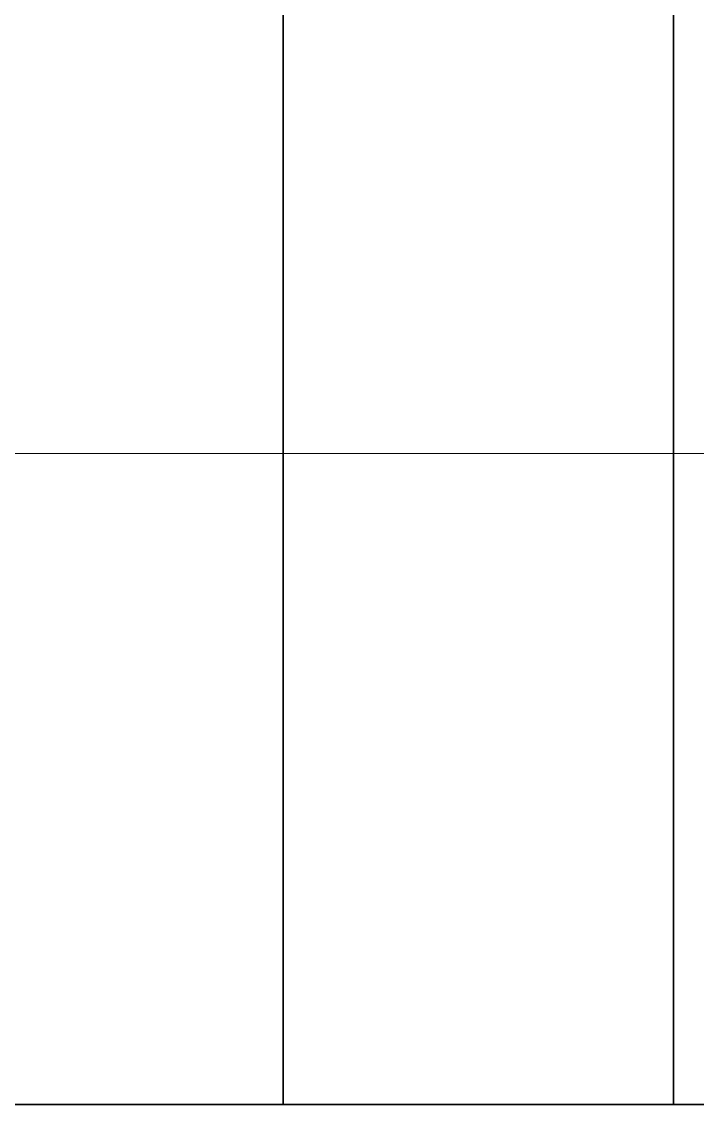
# Model space of a CAD drawing. Extents: x 291 to 834, y 188 to 661.
# Drawn here: x 421.69 to 426.88, y 187.7 to 196.01 of the extents above; entities that cross this region are included whole.
import ezdxf

# ---------------------------------------------------------------- set-up
doc = ezdxf.new("R2010")
doc.units = 0

msp = doc.modelspace()

# ---------------------------------------------------------------- linework, layer by layer
at = {"color": 7, "lineweight": 35}
for p, q in [((423.702, 249.0769), (423.702, 192.6969)), ((426.702, 249.0769), (426.702, 192.6969))]:
    msp.add_line(p, q, dxfattribs=at)
at = {"color": 7, "lineweight": 35, "ltscale": 0.269375}
for p, q in [((423.702, 203.4719), (423.702, 192.6969)), ((426.702, 203.4719), (426.702, 192.6969))]:
    msp.add_line(p, q, dxfattribs=at)
at = {"color": 7, "lineweight": 13, "ltscale": 0.075}
for p, q in [((423.702, 192.6969), (420.702, 192.6969)), ((426.702, 192.6969), (423.702, 192.6969)), ((426.702, 192.6969), (429.702, 192.6969))]:
    msp.add_line(p, q, dxfattribs=at)
at = {"color": 7, "lineweight": 35, "ltscale": 0.125}
for p, q in [((423.702, 187.6969), (423.702, 192.6969)), ((423.702, 187.6969), (423.702, 192.6969)), ((426.702, 187.6969), (426.702, 192.6969)), ((426.702, 187.6969), (426.702, 192.6969))]:
    msp.add_line(p, q, dxfattribs=at)
at = {"color": 7, "lineweight": 35, "ltscale": 0.075}
for p, q in [((423.702, 187.6969), (420.702, 187.6969)), ((426.702, 187.6969), (423.702, 187.6969)), ((426.702, 187.6969), (429.702, 187.6969))]:
    msp.add_line(p, q, dxfattribs=at)

doc.saveas('drawing.dxf')
